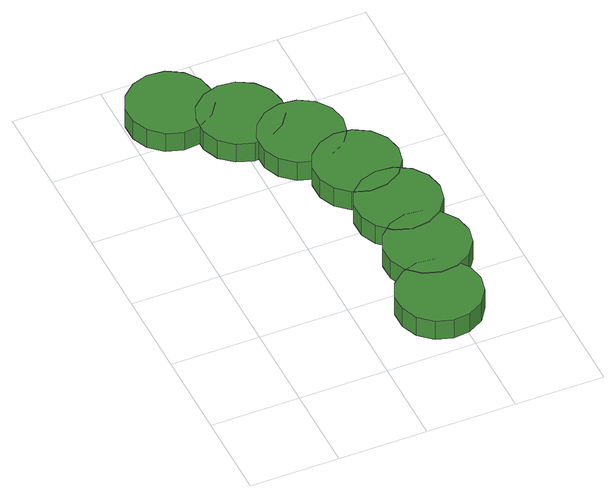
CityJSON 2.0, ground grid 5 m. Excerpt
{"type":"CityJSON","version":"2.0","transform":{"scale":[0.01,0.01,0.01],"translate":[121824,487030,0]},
"CityObjects":{
"tree1":{"type":"SolitaryVegetationObject","attributes":{"function":"something"},"geometry":[{"type":"MultiSurface","lod":"1","boundaries":[[[0,1,2,3,4,5,6,7,8,9,10,11,12,13,14]],[[15,16,17,18,19,20,21,22,23,24,25,26,27,28,29]],[[0,29,28,1]],[[1,28,27,2]],[[2,27,26,3]],[[3,26,25,4]],[[4,25,24,5]],[[5,24,23,6]],[[6,23,22,7]],[[7,22,21,8]],[[8,21,20,9]],[[9,20,19,10]],[[10,19,18,11]],[[11,18,17,12]],[[12,17,16,13]],[[13,16,15,14]],[[14,15,29,0]]]}]},
"tree2":{"type":"SolitaryVegetationObject","attributes":{"function":"something"},"geometry":[{"type":"MultiSurface","lod":"1","boundaries":[[[30,31,32,33,34,35,36,37,38,39,40,41,42,43,44]],[[45,46,47,48,49,50,51,52,53,54,55,56,57,58,59]],[[30,59,58,31]],[[31,58,57,32]],[[32,57,56,33]],[[33,56,55,34]],[[34,55,54,35]],[[35,54,53,36]],[[36,53,52,37]],[[37,52,51,38]],[[38,51,50,39]],[[39,50,49,40]],[[40,49,48,41]],[[41,48,47,42]],[[42,47,46,43]],[[43,46,45,44]],[[44,45,59,30]]]}]},
"tree3":{"type":"SolitaryVegetationObject","attributes":{"function":"something"},"geometry":[{"type":"MultiSurface","lod":"1","boundaries":[[[60,61,62,63,64,65,66,67,68,69,70,71,72,73,74]],[[75,76,77,78,79,80,81,82,83,84,85,86,87,88,89]],[[60,89,88,61]],[[61,88,87,62]],[[62,87,86,63]],[[63,86,85,64]],[[64,85,84,65]],[[65,84,83,66]],[[66,83,82,67]],[[67,82,81,68]],[[68,81,80,69]],[[69,80,79,70]],[[70,79,78,71]],[[71,78,77,72]],[[72,77,76,73]],[[73,76,75,74]],[[74,75,89,60]]]}]},
"tree4":{"type":"SolitaryVegetationObject","attributes":{"function":"something"},"geometry":[{"type":"MultiSurface","lod":"1","boundaries":[[[90,91,92,93,94,95,96,97,98,99,100,101,102,103,104]],[[105,106,107,108,109,110,111,112,113,114,115,116,117,118,119]],[[90,119,118,91]],[[91,118,117,92]],[[92,117,116,93]],[[93,116,115,94]],[[94,115,114,95]],[[95,114,113,96]],[[96,113,112,97]],[[97,112,111,98]],[[98,111,110,99]],[[99,110,109,100]],[[100,109,108,101]],[[101,108,107,102]],[[102,107,106,103]],[[103,106,105,104]],[[104,105,119,90]]]}]},
"tree5":{"type":"SolitaryVegetationObject","attributes":{"function":"something"},"geometry":[{"type":"MultiSurface","lod":"1","boundaries":[[[120,121,122,123,124,125,126,127,128,129,130,131,132,133,134]],[[135,136,137,138,139,140,141,142,143,144,145,146,147,148,149]],[[120,149,148,121]],[[121,148,147,122]],[[122,147,146,123]],[[123,146,145,124]],[[124,145,144,125]],[[125,144,143,126]],[[126,143,142,127]],[[127,142,141,128]],[[128,141,140,129]],[[129,140,139,130]],[[130,139,138,131]],[[131,138,137,132]],[[132,137,136,133]],[[133,136,135,134]],[[134,135,149,120]]]}]},
"tree6":{"type":"SolitaryVegetationObject","attributes":{"function":"something"},"geometry":[{"type":"MultiSurface","lod":"1","boundaries":[[[150,151,152,153,154,155,156,157,158,159,160,161,162,163,164]],[[165,166,167,168,169,170,171,172,173,174,175,176,177,178,179]],[[150,179,178,151]],[[151,178,177,152]],[[152,177,176,153]],[[153,176,175,154]],[[154,175,174,155]],[[155,174,173,156]],[[156,173,172,157]],[[157,172,171,158]],[[158,171,170,159]],[[159,170,169,160]],[[160,169,168,161]],[[161,168,167,162]],[[162,167,166,163]],[[163,166,165,164]],[[164,165,179,150]]]}]},
"tree7":{"type":"SolitaryVegetationObject","attributes":{"function":"something"},"geometry":[{"type":"MultiSurface","lod":"1","boundaries":[[[180,181,182,183,184,185,186,187,188,189,190,191,192,193,194]],[[195,196,197,198,199,200,201,202,203,204,205,206,207,208,209]],[[180,209,208,181]],[[181,208,207,182]],[[182,207,206,183]],[[183,206,205,184]],[[184,205,204,185]],[[185,204,203,186]],[[186,203,202,187]],[[187,202,201,188]],[[188,201,200,189]],[[189,200,199,190]],[[190,199,198,191]],[[191,198,197,192]],[[192,197,196,193]],[[193,196,195,194]],[[194,195,209,180]]]}]}
},
"vertices":[
[481,2176,156],[461,2272,156],[403,2351,156],[318,2400,156],[221,2410,156],[127,2380,156],[54,2314,156],[14,2225,156],[14,2127,156],[54,2037,156],[127,1971,156],[221,1941,156],[318,1951,156],[403,2000,156],[461,2080,156],[461,2080,29],[403,2000,29],[318,1951,29],[221,1941,29],[127,1971,29],[54,2037,29],[14,2127,29],[14,2225,29],[54,2314,29],[127,2380,29],[221,2410,29],[318,2400,29],[403,2351,29],[461,2272,29],[481,2176,29],
[1170,313,163],[1150,409,163],[1092,488,163],[1007,537,163],[910,548,163],[816,517,163],[743,452,163],[703,362,163],[703,264,163],[743,174,163],[816,108,163],[910,78,163],[1007,88,163],[1092,137,163],[1150,217,163],[1150,217,36],[1092,137,36],[1007,88,36],[910,78,36],[816,108,36],[743,174,36],[703,264,36],[703,362,36],[743,452,36],[816,517,36],[910,548,36],[1007,537,36],[1092,488,36],[1150,409,36],[1170,313,36],
[779,1951,159],[759,2047,159],[701,2126,159],[616,2176,159],[519,2186,159],[425,2155,159],[352,2090,159],[313,2000,159],[313,1902,159],[352,1812,159],[425,1747,159],[519,1716,159],[616,1727,159],[701,1776,159],[759,1855,159],[759,1855,32],[701,1776,32],[616,1727,32],[519,1716,32],[425,1747,32],[352,1812,32],[313,1902,32],[313,2000,32],[352,2090,32],[425,2155,32],[519,2186,32],[616,2176,32],[701,2126,32],[759,2047,32],[779,1951,32],
[1261,668,165],[1241,764,165],[1183,844,165],[1098,893,165],[1001,903,165],[907,873,165],[834,807,165],[794,717,165],[794,619,165],[834,530,165],[907,464,165],[1001,433,165],[1098,444,165],[1183,493,165],[1241,572,165],[1241,572,38],[1183,493,38],[1098,444,38],[1001,433,38],[907,464,38],[834,530,38],[794,619,38],[794,717,38],[834,807,38],[907,873,38],[1001,903,38],[1098,893,38],[1183,844,38],[1241,764,38],[1261,668,38],
[1009,1694,163],[989,1790,163],[931,1869,163],[846,1918,163],[749,1928,163],[655,1898,163],[582,1832,163],[542,1743,163],[542,1645,163],[582,1555,163],[655,1489,163],[749,1459,163],[846,1469,163],[931,1518,163],[989,1598,163],[989,1598,36],[931,1518,36],[846,1469,36],[749,1459,36],[655,1489,36],[582,1555,36],[542,1645,36],[542,1743,36],[582,1832,36],[655,1898,36],[749,1928,36],[846,1918,36],[931,1869,36],[989,1790,36],[1009,1694,36],
[1257,1024,167],[1236,1120,167],[1179,1200,167],[1094,1249,167],[996,1259,167],[903,1229,167],[830,1163,167],[790,1073,167],[790,975,167],[830,886,167],[903,820,167],[996,790,167],[1094,800,167],[1179,849,167],[1236,928,167],[1236,928,40],[1179,849,40],[1094,800,40],[996,790,40],[903,820,40],[830,886,40],[790,975,40],[790,1073,40],[830,1163,40],[903,1229,40],[996,1259,40],[1094,1249,40],[1179,1200,40],[1236,1120,40],[1257,1024,40],
[1177,1370,167],[1157,1466,167],[1099,1545,167],[1014,1594,167],[917,1605,167],[823,1574,167],[750,1509,167],[710,1419,167],[710,1321,167],[750,1231,167],[823,1165,167],[917,1135,167],[1014,1145,167],[1099,1194,167],[1157,1274,167],[1157,1274,40],[1099,1194,40],[1014,1145,40],[917,1135,40],[823,1165,40],[750,1231,40],[710,1321,40],[710,1419,40],[750,1509,40],[823,1574,40],[917,1605,40],[1014,1594,40],[1099,1545,40],[1157,1466,40],[1177,1370,40]
]}
